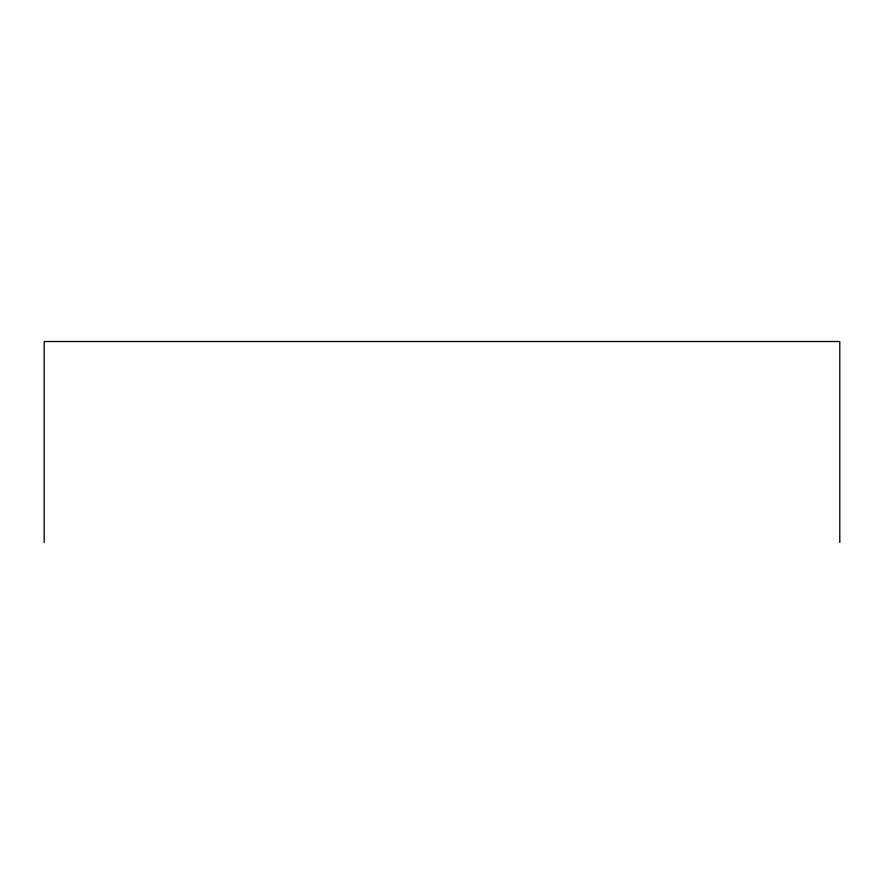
<?xml version="1.0" encoding="UTF-8"?>
<svg xmlns="http://www.w3.org/2000/svg" width="884" height="884" viewBox="0 0 884 884"><rect width="100%" height="100%" fill="white"/><g stroke="black" fill="none" stroke-linecap="round" stroke-linejoin="round"><path stroke-width="1.33" d="M839.8 542.489L839.8 341.511L44.2 341.511L44.2 542.489"/></g></svg>
